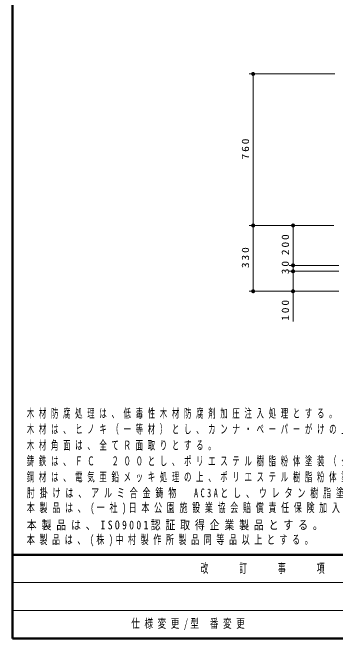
# Model space of a CAD drawing. Units: millimetres on the paper, scale 1:20. Extents: x -365 to 12, y -47 to 257.
# Drawn here: x -365 to -284.1, y 0 to 157 of the extents above; entities that cross this region are included whole.
import ezdxf

# ---------------------------------------------------------------- set-up
doc = ezdxf.new("R2010")
doc.units = ezdxf.units.MM
doc.layers.add('LY_1', color=7, linetype='Continuous', lineweight=25)
doc.layers.add('LY_2', color=7, linetype='Continuous', lineweight=13)
doc.styles.add('ＭＳ ゴシック', font='')
doc.styles.get('ＭＳ ゴシック').set_extended_font_data('MS Gothic')

# ---------------------------------------------------------------- blocks, each defined once
blk = doc.blocks.new('filled_dot')
at = {"color": 0, "linetype": 'Continuous', "lineweight": -2, "const_width": 1.25}
blk.add_lwpolyline([(-0.625, 0, 1), (0.625, 0, 1)], format="xyb", close=True, dxfattribs=at)

msp = doc.modelspace()

# ---------------------------------------------------------------- linework, layer by layer
at = {"layer": 'LY_1', "lineweight": 13}
for p, q in [((-284.229, 141.586), (-305.729, 141.586)), ((-304.729, 103.586), (-304.729, 141.586)), ((-284.479, 103.586), (-305.729, 103.586)), ((-304.729, 87.086), (-304.729, 103.586)), ((-294.729, 93.586), (-294.729, 103.586)), ((-283.229, 93.586), (-295.729, 93.586)), ((-294.729, 92.086), (-294.729, 93.586)), ((-283.229, 92.086), (-295.729, 92.086)), ((-294.729, 79.534), (-294.729, 92.086)), ((-283.229, 87.086), (-305.729, 87.086))]:
    msp.add_line(p, q, dxfattribs=at)
at = {"layer": 'LY_2', "lineweight": 50}
for p, q in [((-365, 257), (-365, 0)), ((-365, 21), (0, 21)), ((-365, 0), (0, 0))]:
    msp.add_line(p, q, dxfattribs=at)
at = {"layer": 'LY_2'}
for p, q in [((-365, 14), (-238.5, 14)), ((-365, 7), (-238.5, 7))]:
    msp.add_line(p, q, dxfattribs=at)

# ---------------------------------------------------------------- block references
at = {"layer": 'LY_1', "lineweight": 13, "xscale": 0.4, "yscale": 0.4}
for p, rotation in [((-304.729, 141.586), 270), ((-304.729, 103.586), 270), ((-294.729, 103.586), 270), ((-294.729, 93.586), 270), ((-294.729, 92.086), 270), ((-304.729, 87.086), 90), ((-294.729, 87.086), 90)]:
    msp.add_blockref('filled_dot', p, dxfattribs=dict(at, rotation=rotation))

# ---------------------------------------------------------------- texts
at = {"layer": 'LY_1', "char_height": 1.833, "attachment_point": 8, "rotation": 90, "style": 'ＭＳ ゴシック'}
for s, insert in [('\\T1.33;\\W1.15;760', (-305.729, 123.001)), ('\\T1.33;\\W1.15;200', (-295.729, 99.003)), ('\\T1.33;\\W1.15;330', (-305.729, 95.751)), ('\\T1.34;\\W1.15;30', (-295.729, 93.264)), ('\\T1.33;\\W1.15;100', (-295.729, 82.534))]:
    msp.add_mtext(s, dxfattribs=dict(at, insert=insert))
at = {"layer": 'LY_1', "char_height": 2.199, "style": 'ＭＳ ゴシック'}
for s, insert, attachment_point in [('\\T1.64;\\W0.6;木材防腐処理は、低毒性木材防腐剤加圧注入処理とする。', (-361.422, 55.116), 7), ('\\T1.64;\\W0.6;木材は、ヒノキ（一等材）とし、カンナ・ペーパーがけの上、木材保護着色塗料（メイプル）塗装仕上げとする。', (-361.422, 51.116), 7), ('\\T1.64;\\W0.6;木材角面は、全てＲ面取りとする。', (-361.422, 47.116), 7), ('\\T1.64;\\W0.6;鋳鉄は、ＦＣ\u3000２００とし、ポリエステル樹脂粉体塗装（ダークグレー）仕上げとする。', (-361.422, 43.116), 7), ('\\T1.64;\\W0.6;鋼材は、電気亜鉛メッキ処理の上、ポリエステル樹脂粉体塗装（ダークグレー）仕上げとする。', (-361.422, 39.116), 7), ('\\T1.61;\\W0.65;肘掛けは、アルミ合金鋳物\u3000AC3Aとし、ウレタン樹脂塗料塗装（ダークグレー）仕上げとする。', (-361.422, 35.116), 7), ('\\T1.59;\\W0.65;本製品は、(一社)日本公園施設業協会賠償責任保険加入製品とする。', (-361.422, 31.116), 7), ('\\T1.5;\\W0.8;本製品は、ISO9001認証取得企業製品とする。', (-361.422, 27.116), 7), ('\\T1.58;\\W0.65;本製品は、(株)中村製作所製品同等品以上とする。', (-361.422, 23.116), 7), ('\\T1.53;\\W0.7;仕様変更/型\\~番変更', (-335.25, 3.5), 4)]:
    msp.add_mtext(s, dxfattribs=dict(at, insert=insert, attachment_point=attachment_point))
at = {"layer": 'LY_2', "color": 4, "insert": (-301.75, 17.5), "char_height": 2.346, "attachment_point": 5, "style": 'ＭＳ ゴシック'}
msp.add_mtext('\\T1.64;\\W0.6;改\u3000\u3000訂\u3000\u3000事\u3000\u3000項', dxfattribs=at)

doc.saveas('drawing.dxf')
